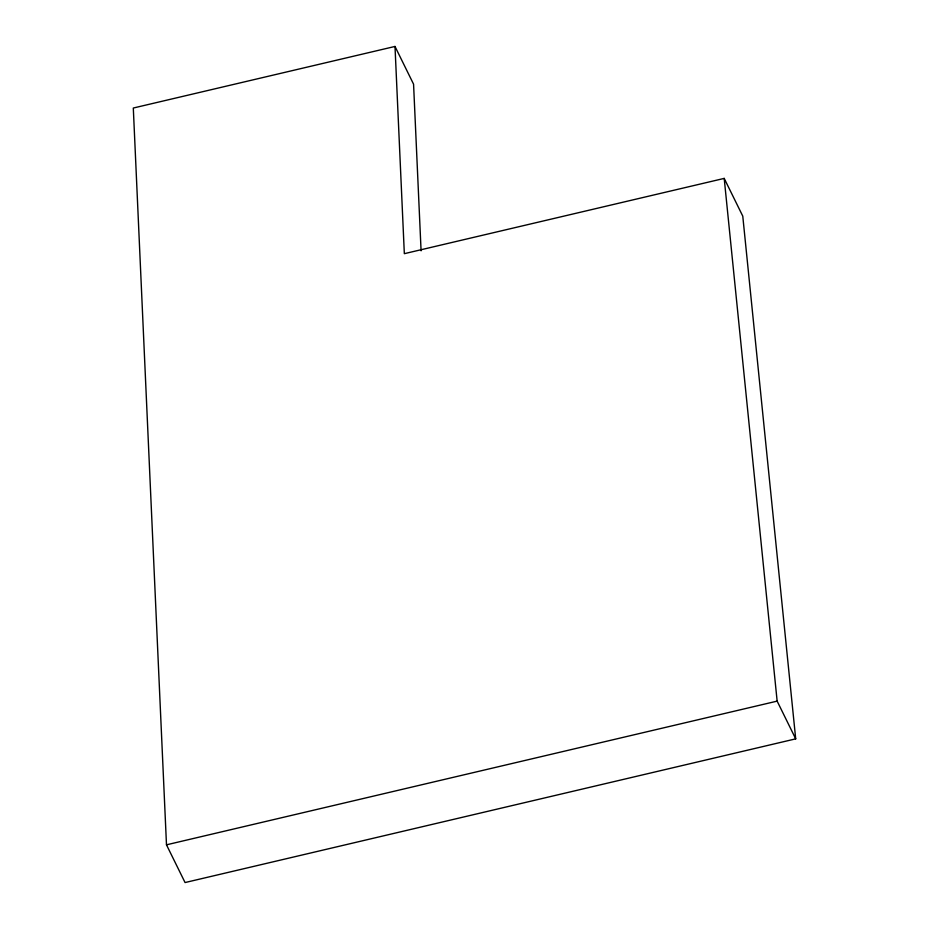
<?xml version="1.0" encoding="UTF-8"?>
<svg xmlns="http://www.w3.org/2000/svg" width="929" height="929" viewBox="0 0 929 929"><rect width="100%" height="100%" fill="white"/><g stroke="black" fill="none" stroke-linecap="round" stroke-linejoin="round"><path stroke-width="1.39" d="M394.999 46.45L133.3 108.031L166.488 844.821L185.057 882.55L795.7 738.857L742.77 216.132L724.202 178.403L404.336 253.675L394.999 46.45L413.568 84.179L421.081 250.818M166.488 844.821L777.143 701.128L795.7 738.857M724.202 178.403L777.143 701.128"/></g></svg>
